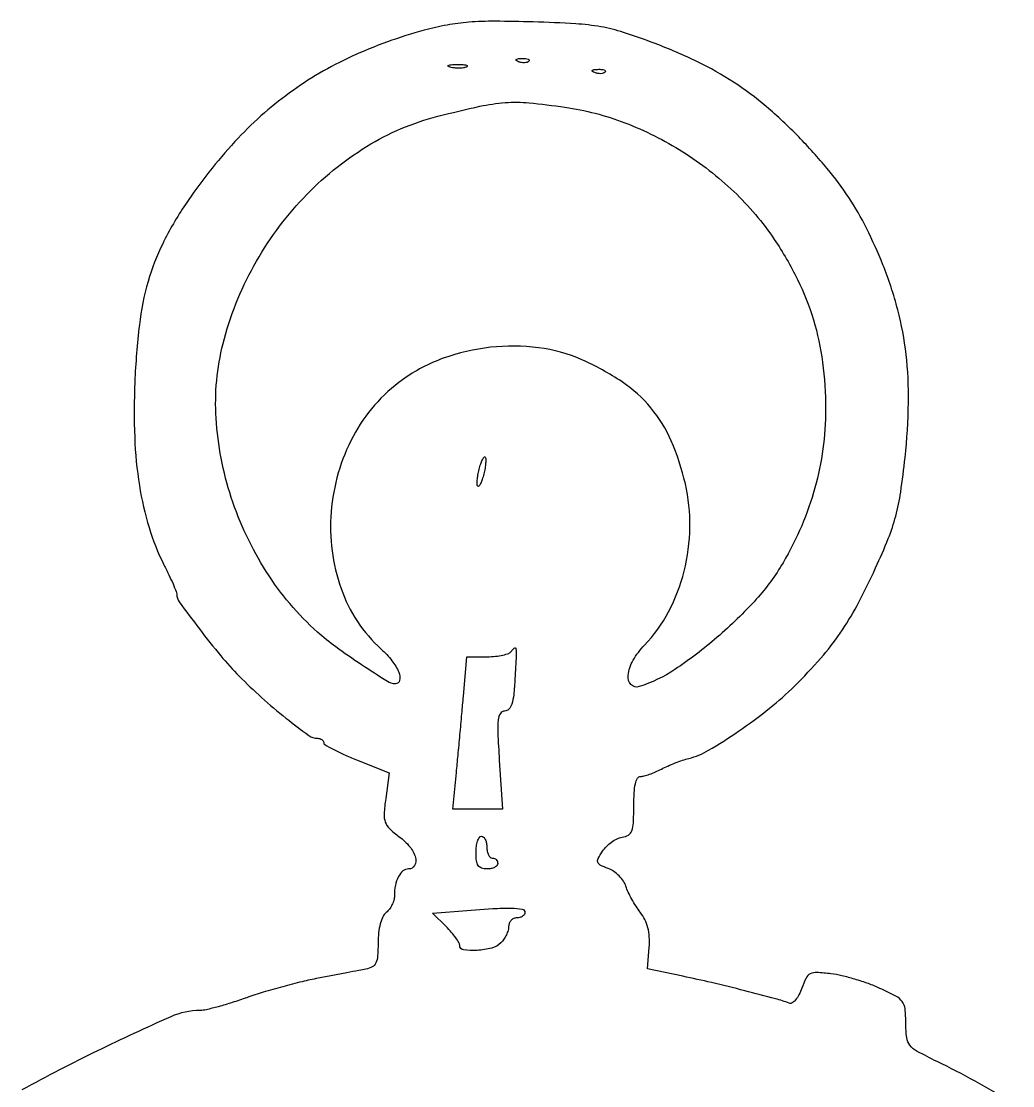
# Model space of a CAD drawing. Extents: x 1 to 363, y 0 to 533.
# Drawn here: x 93.4 to 275.6, y 337.2 to 532.7 of the extents above; entities that cross this region are included whole.
import ezdxf

# ---------------------------------------------------------------- set-up
doc = ezdxf.new("R2010")
doc.units = 0

msp = doc.modelspace()

# ---------------------------------------------------------------- linework, layer by layer
msp.add_lwpolyline([(275.593159, 334.077209, 0.021978), (261.75, 341.608452, -0.010541), (258.109845, 343.482273, -0.0979), (256.754029, 344.605039, -0.1418), (256.160589, 345.99991, -0.03014), (256, 348.661524, 0.025953), (255.864, 351.279905, 0.134507), (255.343424, 352.617324, 0.111725), (254.167141, 353.627685, 0.015373), (251.25, 355.059896, 0.020255), (249.120857, 355.923031, 0.013918), (246.644986, 356.734745, 0.014052), (244.21398, 357.383714, 0.027571), (242.24357, 357.737468, 0.016162), (239.611351, 357.975513, 0.130491), (238.432913, 357.734609, 0.165015), (237.664152, 356.961455, 0.030018), (236.874391, 355.069522, -0.035708), (236.361889, 353.880008, -0.054978), (235.74086, 352.948555, -0.072993), (235.112376, 352.389302, -0.241501), (234.578145, 352.331639, 0.026414), (232.044435, 353.153301, 0.003218), (226.387834, 354.623846, 0.004154), (220.28349, 356.115073, 0.006569), (215.024211, 357.280945), (208.548423, 358.62748), (208.835333, 362.601178, 0.032684), (208.848321, 364.530361, 0.047635), (208.587975, 366.209636, 0.052034), (208.041251, 367.69364, 0.051587), (207.198682, 369.037438, -0.022749), (206.409185, 370.148869, -0.016392), (205.627748, 371.454387, -0.016611), (204.965354, 372.747612, -0.03412), (204.551992, 373.807284, 0.073677), (204.090334, 374.761033, 0.046173), (203.29958, 375.718798, 0.04537), (202.323516, 376.537039, 0.060992), (201.303922, 377.074549, -0.022221), (199.830294, 377.711106, -0.20295), (199.380462, 378.225911, -0.205396), (199.439887, 378.903519, -0.022807), (200.25409, 380.267265, -0.052192), (200.976006, 381.145296, -0.04078), (201.923159, 381.938002, -0.041992), (202.93943, 382.53538, -0.074873), (203.864599, 382.819551, 0.100543), (204.998641, 383.232167, 0.168015), (205.636982, 384.007954, 0.078182), (205.932574, 385.469597, 0.010874), (206, 388.569551, -0.014453), (206.070318, 391.001674, -0.042071), (206.30783, 392.664195, -0.069813), (206.695336, 393.677088, -0.271671), (207.25, 394.006161, 0.065663), (207.89863, 394.094966, 0.017938), (208.886766, 394.403965, 0.017817), (209.992289, 394.838588, 0.017694), (211.066651, 395.351735, -0.016695), (212.229639, 395.910068, -0.010848), (213.607284, 396.480396, -0.010911), (214.977767, 396.979093, -0.020319), (216.111382, 397.313107, 0.071732), (219.730662, 398.797125, 0.016904), (225.262184, 402.312671, 0.018115), (230.966214, 406.525787, 0.027499), (235.569617, 410.623857, 0.01689), (240.376732, 415.73611, 0.029934), (243.927462, 420.301564, 0.02841), (247.026111, 425.420116, 0.013592), (250.442314, 432.308792, 0.012714), (252.770898, 437.69932, 0.030341), (254.14898, 441.834602, 0.028721), (255.058285, 446.239144, 0.01035), (255.859037, 452.588077, 0.021796), (256.480058, 462.726479, 0.032985), (256.052964, 471.552567, 0.035439), (254.516403, 479.756712, 0.031514), (251.7938, 488, 0.020365), (248.763226, 494.7368, 0.029781), (245.515582, 500.369677, 0.028933), (241.548291, 505.693797, 0.017808), (236.311784, 511.5, 0.024462), (230.34358, 517.086958, 0.031733), (224.334036, 521.561859, 0.031192), (217.722056, 525.297301, 0.022424), (209.931935, 528.655802, 0.012158), (204.11419, 530.699955, 0.034593), (199.94849, 531.738895, 0.029327), (195.317992, 532.281369, 0.006841), (187.5, 532.62794, 0.00669), (180.481912, 532.74893, 0.019822), (175.668674, 532.576632, 0.026112), (171.678781, 532.064609, 0.021617), (167.5, 531.116667, 0.040732), (154.126057, 526.269364, 0.050311), (142.691477, 519.57466, 0.04954), (132.689274, 510.637729, 0.037713), (123.59189, 499.088428, 0.032789), (119.409378, 491.88826, 0.045674), (116.72004, 484.942381, 0.040183), (115.122772, 476.972874, 0.018928), (114.287084, 466.5, 0.019786), (114.264508, 456.273417, 0.030212), (115.130319, 447.445562, 0.034374), (116.910242, 439.735758, 0.042489), (119.647386, 432.893496, -0.005729), (120.548628, 431.046709, -0.008), (121.30892, 429.373723, -0.005197), (121.907059, 427.959609, -0.09775), (122, 427.48875, 0.159043), (122.468339, 426.053624, 0.005094), (126.166744, 421.097396, 0.010773), (130.089124, 416.174929, 0.020399), (133.490208, 412.413606, 0.016286), (137.580219, 408.508379, 0.014562), (142.067735, 404.723986, 0.009215), (146.245421, 401.527938, 0.16), (147.852992, 401, -0.065087), (148.291492, 400.942676, -0.08259), (148.663066, 400.774603, -0.098967), (148.911624, 400.525306, -0.147716), (149, 400.232691, 0.267717), (149.228009, 399.837372, 0.010296), (150.76654, 398.989112, 0.015988), (152.708905, 398.047703, 0.010312), (155.013753, 397.076725), (161.027506, 394.688068), (160.400046, 389.958039, 0.016953), (160.116522, 387.073684, 0.101325), (160.323056, 385.585258, 0.120781), (161.084923, 384.423005, 0.028388), (162.886293, 382.925946, -0.061991), (164.82589, 381.08075, -0.101324), (165.879191, 379.079849, -0.201701), (165.712884, 377.645938, -0.27065), (164.606989, 377, 0.174319), (163.580009, 376.630735, 0.099447), (162.738601, 375.594941, 0.074395), (162.184088, 374.004407, 0.046769), (162, 372.040657, -0.07012), (161.890252, 371.261935, -0.044595), (161.559375, 370.40671, -0.044044), (161.074118, 369.608651, -0.061007), (160.5, 369, 0.109647), (159.881539, 368.202545, 0.044947), (159.407444, 366.909361, 0.038426), (159.101244, 365.270858, 0.02699), (159, 363.396607, -0.016918), (158.918653, 360.993125, -0.092843), (158.595358, 359.741726, -0.157323), (157.927323, 359.024729, -0.078397), (156.75, 358.592072, -0.001447), (155.486529, 358.345403, -0.000296), (153.251562, 357.91715, -0.000312), (150.653525, 357.422598, -0.000293), (148, 356.920807, 0.01273), (145.033322, 356.28299, 0.00716), (141.464461, 355.365823, 0.007141), (137.885647, 354.336144, 0.011584), (134.879014, 353.347787, -0.008485), (132.200644, 352.448908, -0.009914), (129.628201, 351.689662, -0.008992), (127.435558, 351.13169, -0.057865), (126.30146, 351, 0.105285), (120.884066, 349.846473, 0.008238), (107.418285, 343.571581, 0.01226), (93.517687, 336.386584, 0.021914)], format="xyb")
for points in [[(175.269032, 524.344063, -0.06278), (174.671085, 524.185595, -0.030339), (173.880008, 524.127736, -0.029507), (173.036634, 524.167106, -0.037336), (172.269032, 524.307009, -0.087174), (171.883358, 524.48334, -0.597527), (171.900903, 524.643467, -0.080377), (172.431793, 524.764444, -0.012823), (173.5, 524.805051, -0.014395), (174.580113, 524.787295, -0.052471), (175.257153, 524.684921, -0.333666), (175.386009, 524.52287, -0.31318)], [(186.729167, 525.395833, -0.126455), (186.402231, 525.202593, -0.060344), (185.916927, 525.123424, -0.05415), (185.359369, 525.160852, -0.051402), (184.8125, 525.316886, -0.054073), (184.395823, 525.538436, -0.470617), (184.37858, 525.720685, -0.168741), (184.670344, 525.862007, -0.018894), (185.416667, 525.921053, -0.028489), (186.112848, 525.910055, -0.077125), (186.592839, 525.799335, -0.208169), (186.77538, 525.614691, -0.296942)], [(200.729167, 523.395833, -0.126455), (200.402231, 523.202593, -0.060344), (199.916927, 523.123424, -0.05415), (199.359369, 523.160852, -0.051402), (198.8125, 523.316886, -0.054073), (198.395823, 523.538436, -0.470617), (198.37858, 523.720685, -0.168741), (198.670344, 523.862007, -0.018894), (199.416667, 523.921053, -0.028489), (200.112848, 523.910055, -0.077125), (200.592839, 523.799335, -0.208169), (200.77538, 523.614691, -0.296942)], [(193.332234, 516.972613, -0.055662), (204.369893, 514.097848, -0.049319), (214.990814, 508.775282, -0.049181), (224.392487, 501.457479, -0.054599), (231.82024, 492.675083, -0.0336), (236.09376, 485.30993, -0.04127), (239.012872, 477.917655, -0.041028), (240.690002, 470.109889, -0.032583), (241.245549, 461.5, -0.033172), (240.753101, 454.164019, -0.034126), (239.294963, 447.028397, -0.033674), (236.856446, 440.071128, -0.030576), (233.438143, 433.267368, -0.053042), (228.521901, 426.562641, -0.030342), (221.319225, 419.558101, -0.030357), (213.557466, 413.65644, -0.070634), (206.987542, 410.496046, -0.288598), (205.480921, 410.888133, -0.224077), (204.946772, 412.536317, -0.098337), (205.884585, 415.333311, -0.060867), (207.96472, 418.120499, 0.069458), (212.389331, 424.265666, 0.059381), (215.252257, 431.719454, 0.058167), (216.323461, 439.794299, 0.060969), (215.47441, 447.766576, 0.045063), (212.873616, 455.668898, 0.071938), (209.154174, 461.713124, 0.07135), (203.850324, 466.48898, 0.043582), (196.458576, 470.560739, 0.072686), (188.50016, 472.774185, 0.059306), (179.650599, 472.842156, 0.058892), (170.968508, 470.823585, 0.069289), (163.502588, 466.894474, 0.115702), (154.407868, 456.475031, 0.102378), (150.375687, 442.619426, 0.104338), (152.201341, 428.520893, 0.124965), (159.576548, 417.394023, -0.042478), (161.554236, 415.267189, -0.06869), (162.795005, 413.134932, -0.139393), (162.963888, 411.644654, -0.36691), (162.203662, 411, -0.141764), (160.712412, 411.431481, -0.005701), (155.93498, 414.525464, -0.010942), (151.229467, 417.800172, -0.025048), (147.870281, 420.516376, -0.069048), (138.456164, 431.628143, -0.06225), (132.0226, 445.270448, -0.063457), (129.233473, 459.806031, -0.078098), (130.515032, 473.539901, -0.06405), (136.165404, 487.817017, -0.063236), (145.264095, 500.267859, -0.065108), (156.901565, 509.743881, -0.076182), (170, 515.301566, -0.008207), (177.723065, 517.132664, -0.036237), (182.347389, 517.802927, -0.041142), (186.742277, 517.755723, -0.012651)], [(178.428571, 449.571429, -0.01788), (178.141471, 448.579214, -0.034717), (177.830364, 447.81547, -0.049436), (177.541307, 447.349272, -0.453302), (177.331236, 447.335431, -0.195604), (177.199935, 447.646795, -0.022563), (177.225007, 448.420827, -0.024478), (177.346523, 449.376727, -0.01763), (177.571429, 450.428571, -0.01788), (177.858529, 451.420786, -0.034717), (178.169636, 452.18453, -0.049436), (178.458693, 452.650728, -0.453302), (178.668764, 452.664569, -0.195604), (178.800065, 452.353205, -0.022563), (178.774993, 451.579173, -0.024478), (178.653477, 450.623273, -0.01763)], [(184.161179, 412.001822, -0.011403), (183.922495, 408.994369, -0.051116), (183.564804, 407.26665, -0.108593), (183.030341, 406.338852, -0.211009), (182.263158, 406, 0.260159), (181.484177, 405.565257, 0.111633), (181.084703, 404.400443, 0.038263), (181.01031, 402.043001, 0.004939), (181.287043, 397), (181.870127, 388), (177.290459, 388), (172.71079, 388), (173.396348, 394.75, 0.001512), (173.702424, 397.857045, 0.00084), (174.057768, 401.646875, 0.000838), (174.40458, 405.484243, 0.001356), (174.685292, 408.75), (175.288677, 416), (179.085321, 416, 0.024434), (180.584243, 416.073294, 0.03127), (181.948249, 416.29375, 0.032467), (183.025604, 416.612513, 0.167707), (183.5, 417, -0.091036), (184.036726, 417.593573, -0.577003), (184.333444, 417.470704, -0.045029), (184.384147, 416.250309, -0.00198)], [(179, 381, 0.048028), (179.073693, 380.234582, 0.068025), (179.29375, 379.5875, 0.088204), (179.618118, 379.151477, 0.191087), (180, 379, -0.099038), (180.381638, 378.923658, -0.097945), (180.70625, 378.70625, -0.097945), (180.923658, 378.381638, -0.099038), (181, 378, -0.191087), (180.848523, 377.618118, -0.088204), (180.4125, 377.29375, -0.068025), (179.765418, 377.073693, -0.048028), (179, 377, -0.081208), (178.024683, 377.159458, -0.166173), (177.416667, 377.625, -0.116834), (177.092253, 378.499083, -0.030703), (177, 380, -0.031626), (177.072766, 381.149251, -0.048861), (177.29375, 382.11875, -0.06271), (177.615738, 382.790443, -0.254951), (178, 383, -0.191087), (178.381882, 382.848523, -0.088204), (178.70625, 382.4125, -0.068025), (178.926307, 381.765418, -0.048028)], [(186, 369, -0.148195), (185.884432, 368.618646, -0.098894), (185.559375, 368.29375, -0.082425), (185.073457, 368.074694, -0.064853), (184.5, 368, 0.103894), (183.927643, 367.879773, 0.098961), (183.440625, 367.538393, 0.09673), (183.114249, 367.028401, 0.094386), (183, 366.428571, -0.072518), (182.897163, 365.72325, -0.038733), (182.580357, 364.899107, -0.03757), (182.118196, 364.091033, -0.047729), (181.571429, 363.428571, -0.133036), (179.90238, 362.470988, -0.048497), (177.18853, 362.034579, -0.050777), (174.715386, 362.130936, -0.373662), (174, 362.954545, 0.136246), (173.857162, 363.469007, 0.021084), (173.26826, 364.360433, 0.022191), (172.462769, 365.376413, 0.01767), (171.50897, 366.400121), (169.017941, 368.89115), (173.75897, 369.265327, -0.003925), (180.074395, 369.71391, -0.021187), (183.513788, 369.785098, -0.03702), (185.4986, 369.594613, -0.365343)]]:
    msp.add_lwpolyline(points, format="xyb", close=True)

doc.saveas('drawing.dxf')
